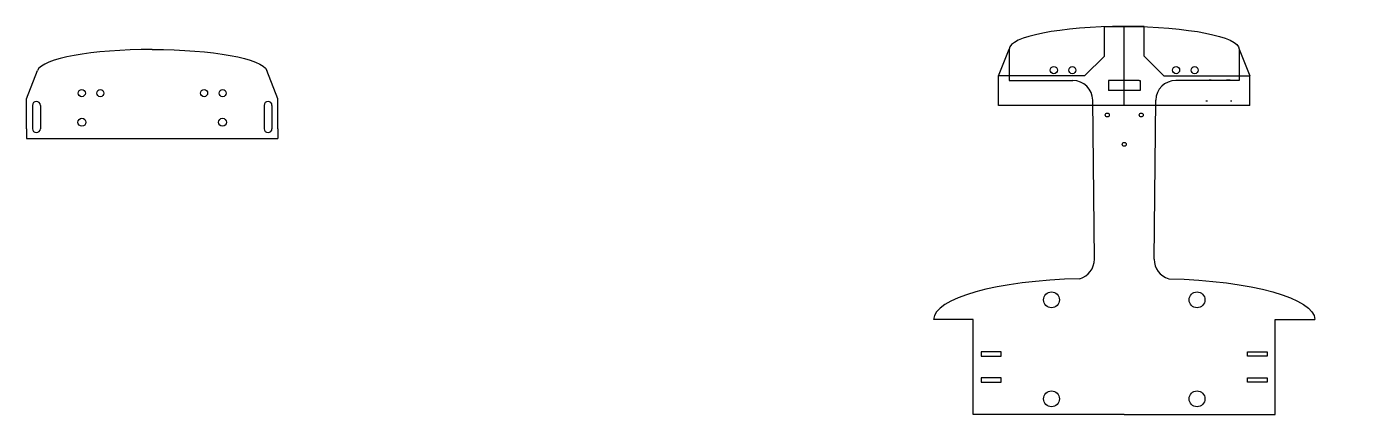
# Model space of a CAD drawing. Header units: millimetres. Extents: x 1523 to 2191, y 1999 to 2195.
import ezdxf

# ---------------------------------------------------------------- set-up
doc = ezdxf.new("R2010")
doc.units = ezdxf.units.MM

msp = doc.modelspace()

# ---------------------------------------------------------------- hatches: boundary and pattern name
h = msp.add_hatch()
h.set_pattern_fill('AR-BRELM', color=256)
h.paths.add_polyline_path([(2161.87, 2192.78, 1), (2158.27, 2192.78, 1)])
h.paths.add_polyline_path([(2148.89, 2192.78, 1), (2152.49, 2192.78, 1)])
h.paths.add_polyline_path([(2100.11, 2192.78, 1), (2096.51, 2192.78, 1)])
h.paths.add_polyline_path([(2090.73, 2192.78, 1), (2087.13, 2192.78, 1)])
h = msp.add_hatch()
h.set_pattern_fill('AR-CONC', color=256)
h.paths.add_polyline_path([(2084.02, 2077.4, 1), (2092.02, 2077.4, 1)])
h.paths.add_polyline_path([(2159.02, 2077.4, 1), (2167.02, 2077.4, 1)])
h.paths.add_polyline_path([(2167.02, 2027.4, 1), (2159.02, 2027.4, 1)])
h.paths.add_polyline_path([(2084.02, 2027.4, 1), (2092.02, 2027.4, 1)])
h.paths.add_polyline_path([(2067.54, 2050.58), (2057.54, 2050.58), (2057.54, 2048.37), (2067.54, 2048.37)])
h.paths.add_polyline_path([(2067.54, 2037.37), (2057.54, 2037.37), (2057.54, 2035.16), (2067.54, 2035.16)])
h.paths.add_polyline_path([(2191.46, 2037.37), (2181.46, 2037.37), (2181.46, 2035.16), (2191.46, 2035.16)])
h.paths.add_polyline_path([(2191.46, 2050.58), (2181.46, 2050.58), (2181.46, 2048.37), (2191.46, 2048.37)])
edge = h.paths.add_edge_path()
edge.add_ellipse((2125.01, 2137.56), major_axis=(0, 49.99), ratio=0.143097, start_angle=184.08648, end_angle=360)
edge.add_ellipse((2125.01, 2137.56), major_axis=(0, 49.99), ratio=0.143097, start_angle=0, end_angle=4.08648)
edge.add_ellipse((2125.01, 2137.56), major_axis=(0, 49.99), ratio=0.143097, start_angle=4.08648, end_angle=184.08648)
h = msp.add_hatch()
h.set_pattern_fill('AR-B88', color=256)
edge = h.paths.add_edge_path()
edge.add_ellipse((2125.01, 2137.56), major_axis=(0, 49.99), ratio=0.143097, start_angle=184.08648, end_angle=360)
edge.add_ellipse((2125.01, 2137.56), major_axis=(0, 49.99), ratio=0.143097, start_angle=0, end_angle=184.08648)
h.paths.add_polyline_path([(2084.02, 2077.4, 1), (2092.02, 2077.4, 1)])
h.paths.add_polyline_path([(2067.54, 2050.58), (2057.54, 2050.58), (2057.54, 2048.37), (2067.54, 2048.37)])
h.paths.add_polyline_path([(2067.54, 2037.37), (2057.54, 2037.37), (2057.54, 2035.16), (2067.54, 2035.16)])
h.paths.add_polyline_path([(2084.02, 2027.4, 1), (2092.02, 2027.4, 1)])
h.paths.add_polyline_path([(2159.02, 2077.4, 1), (2167.02, 2077.4, 1)])
h.paths.add_polyline_path([(2159.02, 2027.4, 1), (2167.02, 2027.4, 1)])
h.paths.add_polyline_path([(2191.46, 2050.58), (2181.46, 2050.58), (2181.46, 2048.37), (2191.46, 2048.37)])
h.paths.add_polyline_path([(2191.46, 2037.37), (2181.46, 2037.37), (2181.46, 2035.16), (2191.46, 2035.16)])
h = msp.add_hatch()
h.set_pattern_fill('AR-B88', color=256)
edge = h.paths.add_edge_path(flags=16)
edge.add_ellipse((2125.01, 2137.56), major_axis=(0, 49.99), ratio=0.143097, start_angle=4.08648, end_angle=27.12205, ccw=False)
edge.add_line((2124.5, 2187.42), (2124.5, 2187.55))
edge.add_line((2124.5, 2187.55), (2111, 2187.55))
edge.add_line((2111, 2187.55), (2111, 2182.05))
edge.add_line((2111, 2182.05), (2121.75, 2182.05))
edge = h.paths.add_edge_path()
edge.add_line((2139.02, 2187.55), (2125.27, 2187.55))
edge.add_line((2125.27, 2187.55), (2125.27, 2187.52))
edge.add_ellipse((2125.01, 2137.56), major_axis=(0, 49.99), ratio=0.143097, start_angle=332.87795, end_angle=357.95285, ccw=False)
edge.add_line((2128.27, 2182.05), (2139.02, 2182.05))
edge.add_line((2139.02, 2182.05), (2139.02, 2187.55))
edge = h.paths.add_edge_path(flags=17)
edge.add_ellipse((2125.01, 2137.56), major_axis=(0, 49.99), ratio=0.143097, start_angle=13.30071, end_angle=17.90782, ccw=False)
edge.add_ellipse((2125.01, 2137.56), major_axis=(0, 49.99), ratio=0.143097, start_angle=8.6936, end_angle=13.30071, ccw=False)
edge.add_ellipse((2125.01, 2137.56), major_axis=(0, 49.99), ratio=0.143097, start_angle=4.08648, end_angle=8.6936, ccw=False)
edge.add_line((2124.5, 2187.42), (2124.5, 2187.55))
edge.add_line((2124.5, 2187.55), (2111, 2187.55))
edge.add_line((2111, 2187.55), (2111, 2182.05))
edge.add_line((2111, 2182.05), (2121.75, 2182.05))
edge.add_ellipse((2125.01, 2137.56), major_axis=(0, 49.99), ratio=0.143097, start_angle=22.51494, end_angle=27.12205, ccw=False)
edge.add_ellipse((2125.01, 2137.56), major_axis=(0, 49.99), ratio=0.143097, start_angle=17.90782, end_angle=22.51494, ccw=False)
edge = h.paths.add_edge_path()
edge.add_ellipse((2125.01, 2137.56), major_axis=(0, 49.99), ratio=0.143097, start_angle=17.90782, end_angle=20.21138, ccw=False)
edge.add_ellipse((2125.01, 2137.56), major_axis=(0, 49.99), ratio=0.143097, start_angle=15.60427, end_angle=17.90782, ccw=False)
edge.add_ellipse((2125.01, 2137.56), major_axis=(0, 49.99), ratio=0.143097, start_angle=13.30071, end_angle=15.60427, ccw=False)
edge.add_ellipse((2125.01, 2137.56), major_axis=(0, 49.99), ratio=0.143097, start_angle=10.99715, end_angle=13.30071, ccw=False)
edge.add_ellipse((2125.01, 2137.56), major_axis=(0, 49.99), ratio=0.143097, start_angle=8.6936, end_angle=10.99715, ccw=False)
edge.add_ellipse((2125.01, 2137.56), major_axis=(0, 49.99), ratio=0.143097, start_angle=6.39004, end_angle=8.6936, ccw=False)
edge.add_ellipse((2125.01, 2137.56), major_axis=(0, 49.99), ratio=0.143097, start_angle=4.08648, end_angle=6.39004, ccw=False)
edge.add_line((2124.5, 2187.42), (2124.5, 2187.55))
edge.add_line((2124.5, 2187.55), (2111, 2187.55))
edge.add_line((2111, 2187.55), (2111, 2182.05))
edge.add_line((2111, 2182.05), (2121.75, 2182.05))
edge.add_ellipse((2125.01, 2137.56), major_axis=(0, 49.99), ratio=0.143097, start_angle=24.8185, end_angle=27.12205, ccw=False)
edge.add_ellipse((2125.01, 2137.56), major_axis=(0, 49.99), ratio=0.143097, start_angle=22.51494, end_angle=24.8185, ccw=False)
edge.add_ellipse((2125.01, 2137.56), major_axis=(0, 49.99), ratio=0.143097, start_angle=20.21138, end_angle=22.51494, ccw=False)
h = msp.add_hatch()
h.set_pattern_fill('AR-BRELM', color=256)
edge = h.paths.add_edge_path(flags=17)
edge.add_ellipse((2125.01, 2137.56), major_axis=(0, 49.99), ratio=0.143097, start_angle=4.08648, end_angle=27.12205, ccw=False)
edge.add_line((2124.5, 2187.42), (2124.5, 2187.55))
edge.add_line((2124.5, 2187.55), (2111, 2187.55))
edge.add_line((2111, 2187.55), (2111, 2182.05))
edge.add_line((2111, 2182.05), (2121.75, 2182.05))
edge = h.paths.add_edge_path()
edge.add_line((2139.02, 2187.55), (2125.27, 2187.55))
edge.add_line((2125.27, 2187.55), (2125.27, 2187.52))
edge.add_ellipse((2125.01, 2137.56), major_axis=(0, 49.99), ratio=0.143097, start_angle=332.87795, end_angle=357.95285, ccw=False)
edge.add_line((2128.27, 2182.05), (2139.02, 2182.05))
edge.add_line((2139.02, 2182.05), (2139.02, 2187.55))
edge = h.paths.add_edge_path()
edge.add_ellipse((2125.01, 2137.56), major_axis=(0, 49.99), ratio=0.143097, start_angle=8.6936, end_angle=13.30071, ccw=False)
edge.add_ellipse((2125.01, 2137.56), major_axis=(0, 49.99), ratio=0.143097, start_angle=4.08648, end_angle=8.6936, ccw=False)
edge.add_line((2124.5, 2187.42), (2124.5, 2187.55))
edge.add_line((2124.5, 2187.55), (2111, 2187.55))
edge.add_line((2111, 2187.55), (2111, 2182.05))
edge.add_line((2111, 2182.05), (2121.75, 2182.05))
edge.add_ellipse((2125.01, 2137.56), major_axis=(0, 49.99), ratio=0.143097, start_angle=22.51494, end_angle=27.12205, ccw=False)
edge.add_ellipse((2125.01, 2137.56), major_axis=(0, 49.99), ratio=0.143097, start_angle=17.90782, end_angle=22.51494, ccw=False)
edge.add_ellipse((2125.01, 2137.56), major_axis=(0, 49.99), ratio=0.143097, start_angle=13.30071, end_angle=17.90782, ccw=False)
h.paths.add_polyline_path([(2122.81, 2185.13), (2123.09, 2185.71), (2123.37, 2186.21), (2123.65, 2186.63), (2123.93, 2186.98), (2124.22, 2187.24), (2124.5, 2187.42), (2124.5, 2187.55), (2111, 2187.55), (2111, 2182.05), (2121.75, 2182.05), (2122.01, 2182.93), (2122.27, 2183.74), (2122.54, 2184.47)], flags=0)
h.paths.add_polyline_path([(2123.09, 2185.71), (2123.37, 2186.21), (2123.65, 2186.63), (2123.93, 2186.98), (2124.22, 2187.24), (2124.5, 2187.42), (2124.5, 2187.55), (2111, 2187.55), (2111, 2182.05), (2121.75, 2182.05), (2122.01, 2182.93), (2122.27, 2183.74), (2122.54, 2184.47), (2122.81, 2185.13)], flags=16)
h = msp.add_hatch()
h.set_pattern_fill('AR-CONC', color=256)
h.paths.add_polyline_path([(2092.02, 2077.4, 1), (2084.02, 2077.4, 1)])
h.paths.add_polyline_path([(2159.02, 2077.4, 1), (2167.02, 2077.4, 1)])
h.paths.add_polyline_path([(2167.02, 2027.4, 1), (2159.02, 2027.4, 1)])
h.paths.add_polyline_path([(2084.02, 2027.4, 1), (2092.02, 2027.4, 1)])

# ---------------------------------------------------------------- linework, layer by layer
for p, q in [((2067.17, 2179.86), (2067.17, 2194.86)), ((2067.17, 2194.86), (2077.17, 2194.86)), ((2077.17, 2154.86), (2077.17, 2194.86)), ((2087.17, 2194.86), (2077.17, 2194.86)), ((2087.17, 2179.86), (2087.17, 2194.86)), ((2013.67, 2169.86), (2019.13, 2183.44)), ((2019.13, 2183.44), (2019.13, 2167.58)), ((2135.22, 2183.44), (2135.22, 2167.58)), ((2135.22, 2183.44), (2140.67, 2169.86)), ((2067.17, 2179.86), (2057.17, 2169.86)), ((2087.17, 2179.86), (2097.17, 2169.86)), ((1522.74, 2158.23), (1528.36, 2172.69)), ((1649.74, 2158.23), (1644.12, 2172.69)), ((2013.67, 2154.86), (2013.67, 2169.86)), ((2057.17, 2169.86), (2013.67, 2169.86)), ((2019.13, 2167.58), (2051.15, 2167.58)), ((2069.14, 2167.58), (2069.14, 2162.58)), ((2084.71, 2167.58), (2069.14, 2167.58)), ((2084.71, 2167.58), (2085.21, 2167.58)), ((2085.21, 2167.58), (2085.21, 2162.58)), ((2097.17, 2169.86), (2140.67, 2169.86)), ((2135.22, 2167.58), (2103.2, 2167.58)), ((2140.67, 2154.86), (2140.67, 2169.86)), ((1522.74, 2143.23), (1522.74, 2158.23)), ((1525.74, 2154.98), (1525.74, 2143.23)), ((1529.74, 2154.98), (1529.74, 2143.23)), ((1642.74, 2154.98), (1642.74, 2143.23)), ((1646.74, 2154.98), (1646.74, 2143.23)), ((1649.74, 2143.23), (1649.74, 2158.23)), ((2140.67, 2154.86), (2013.67, 2154.86)), ((2062.07, 2077.26), (2061.25, 2157.58)), ((2092.27, 2077.26), (2093.1, 2157.58)), ((1522.74, 2143.23), (1522.74, 2138.23)), ((1649.74, 2143.23), (1649.74, 2138.23)), ((1522.74, 2138.23), (1649.74, 2138.23)), ((2000.93, 2046.81), (1980.93, 2046.81)), ((2000.93, 1998.81), (2000.93, 2046.81)), ((2153.42, 1998.81), (2153.42, 2046.81)), ((2153.42, 2046.81), (2173.42, 2046.81)), ((2077.17, 1998.81), (2000.93, 1998.81)), ((2077.17, 1998.81), (2153.42, 1998.81))]:
    msp.add_line(p, q)
msp.add_lwpolyline([(2085.21, 2162.58), (2069.14, 2162.58)])
for points in [[(2004.93, 2028.31), (2014.93, 2028.31), (2014.93, 2030.52), (2004.93, 2030.52)], [(2149.42, 2028.31), (2139.42, 2028.31), (2139.42, 2030.52), (2149.42, 2030.52)], [(2004.93, 2015.1), (2014.93, 2015.1), (2014.93, 2017.31), (2004.93, 2017.31)], [(2149.42, 2015.1), (2139.42, 2015.1), (2139.42, 2017.31), (2149.42, 2017.31)]]:
    msp.add_lwpolyline(points, close=True)
for centre, radius in [((2041.61, 2172.81), 1.8), ((2050.98, 2172.81), 1.8), ((2103.36, 2172.81), 1.8), ((2112.74, 2172.81), 1.8), ((1550.67, 2161.19), 1.8), ((1560.05, 2161.19), 1.8), ((1612.43, 2161.19), 1.8), ((1621.81, 2161.19), 1.8), ((1550.74, 2146.48), 2), ((1621.74, 2146.48), 2), ((2068.61, 2150.14), 1), ((2085.73, 2150.14), 1), ((2077.17, 2135.31), 1), ((2040.41, 2056.77), 4), ((2113.94, 2056.77), 4), ((2040.41, 2006.77), 4), ((2113.94, 2006.77), 4)]:
    msp.add_circle(centre, radius)
for centre, radius, start, end in [((2051.15, 2157.48), 10.1, 0.58574, 90), ((2103.2, 2157.48), 10.1, 90, 179.41426), ((1527.74, 2154.98), 2, 0, 180), ((1644.74, 2154.98), 2, 0, 180), ((1527.74, 2143.23), 2, 180, 0), ((1644.74, 2143.23), 2, 180, 0), ((2051.97, 2077.16), 10.1, 285.56202, 0.58574), ((2102.38, 2077.16), 10.1, 179.41426, 254.43798)]:
    msp.add_arc(centre, radius, start, end)
for centre, major_axis, ratio, start_param, end_param in [((2077.17, 2183.44), (-58.05, 0), 0.196647, 4.712389, 6.283185), ((1586.24, 2171.82), (-58.05, 0), 0.196647, 4.712389, 6.206863), ((2061.78, 2046.81), (-80.86, 0), 0.255937, 4.800297, 6.283185)]:
    msp.add_ellipse(centre, major_axis=major_axis, ratio=ratio, start_param=start_param, end_param=end_param)
at = {"extrusion": (0, 0, -1)}
for centre, major_axis, ratio, start_param, end_param in [((2077.17, 2183.44), (58.05, 0), 0.196647, 4.712389, 6.283185), ((1586.24, 2171.82), (58.05, 0), 0.196647, 4.712389, 6.206863), ((2092.57, 2046.81), (80.86, 0), 0.255937, 4.800297, 6.283185)]:
    msp.add_ellipse(centre, major_axis=major_axis, ratio=ratio, start_param=start_param, end_param=end_param, dxfattribs=at)

doc.saveas('drawing.dxf')
